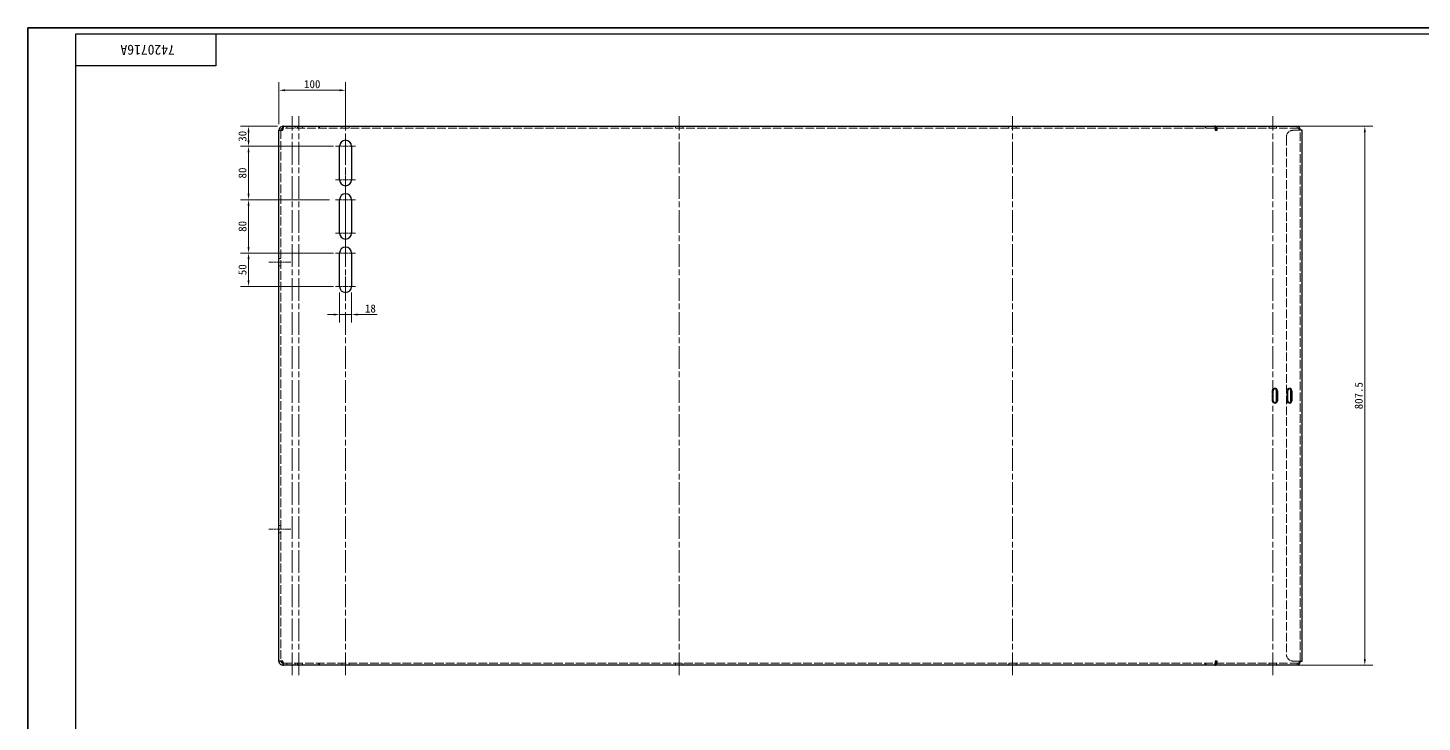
# Model space of a CAD drawing. Header units: millimetres. Extents: x 36 to 3531, y 33 to 2487.
# Drawn here: x 36 to 2126, y 1446 to 2487 of the extents above; entities that cross this region are included whole.
import ezdxf

# ---------------------------------------------------------------- set-up
doc = ezdxf.new("R2010")
doc.units = ezdxf.units.MM
doc.header["$LTSCALE"] = 6
doc.linetypes.add('CHAIN', pattern=[0.3543, 0.2362, -0.0295, 0.0591, -0.0295])
doc.linetypes.add('DASHED', pattern=[0.2067, 0.1654, -0.0413])
for name, color, linetype, lineweight, true_color in [('中心标记 (ISO)', 1, 'CHAIN', 18, 0xff0000), ('中心线 (ISO)', 1, 'CHAIN', 18, 0xff0000), ('尺寸 (ISO)', 7, 'Continuous', 18, 0x008000), ('隐藏 (ISO)', 5, 'DASHED', 18, 0x0000ff)]:
    doc.layers.add(name, color=color, linetype=linetype, lineweight=lineweight, true_color=true_color)
doc.layers.add('可见 (ISO)', color=7, linetype='Continuous', lineweight=25)
doc.layers.add('图框 (ISO)', color=7, linetype='Continuous', lineweight=35)
doc.styles.add('文本样式74', font='SimSun.ttf')
doc.styles.add('注释文本 (ISO)', font='simfang.ttf')
doc.dimstyles.new('默认 (GB)', dxfattribs={"dimscale": 6, "dimtxt": 2, "dimasz": 1.5, "dimexe": 2, "dimexo": 1.5, "dimgap": 0.5, "dimtad": 1, "dimtoh": 1, "dimdsep": 46, "dimtxsty": '注释文本 (ISO)', "dimcen": 0.09, "dimdle": 10, "dimclrd": 256, "dimclre": 256, "dimclrt": 256, "dimazin": 2, "dimtfac": 0.75, "dimtdec": 3, "dimtmove": 0, "dimatfit": 3, "dimfxl": 0, "dimtolj": 1, "dimlwd": -1, "dimlwe": -1, "dimarcsym": 0})

# ---------------------------------------------------------------- blocks, each defined once
blk = doc.blocks.new('图框 最新国标')
at = {"layer": '图框 (ISO)'}
for p, q in [((6, 7), (6, 414.5)), ((6, 414.5), (588.5, 414.5))]:
    blk.add_line(p, q, dxfattribs=at)
at = {"layer": '图框 (ISO)', "color": 7, "linetype": 'Continuous', "lineweight": 25}
for p, q in [((18, 413), (587, 413)), ((18, 7), (18, 413)), ((18, 413), (587, 413)), ((53, 413), (53, 405)), ((53, 405), (18, 405))]:
    blk.add_line(p, q, dxfattribs=at)
at = {"layer": '图框 (ISO)', "style": '文本样式74'}
blk.add_attdef('零件代号_001', (42.73, 410.25), '', height=2.5, rotation=180, dxfattribs=at)
blk = doc.blocks.new('*D19')
at = {"layer": 'Defpoints', "color": 0, "transparency": 16777216}
for p in [(1815.6, 2339.5), (1815.6, 1532), (2040.2, 1532)]:
    blk.add_point(p, dxfattribs=at)
at = {"layer": '尺寸 (ISO)', "color": 116, "true_color": 0x00803f, "transparency": 16777216}
for p, q in [((1824.6, 2339.5), (2052.2, 2339.5)), ((2040.2, 2330.5), (2040.2, 1541)), ((1824.6, 1532), (2052.2, 1532))]:
    blk.add_line(p, q, dxfattribs=at)
for points in [[(2038.7, 2330.5), (2041.7, 2330.5), (2040.2, 2339.5)], [(2038.7, 1541), (2041.7, 1541), (2040.2, 1532)]]:
    blk.add_solid(points, dxfattribs=at)
at = {"layer": '尺寸 (ISO)', "transparency": 16777216, "insert": (2031.1, 1935.7), "char_height": 12, "attachment_point": 5, "rotation": 90, "style": '注释文本 (ISO)'}
blk.add_mtext('\\A1;807.5', dxfattribs=at)
blk = doc.blocks.new('*D23')
at = {"layer": 'Defpoints', "color": 0, "transparency": 16777216}
for p in [(512.3, 2393.5), (412.3, 2333.5), (512.3, 2324.5)]:
    blk.add_point(p, dxfattribs=at)
at = {"layer": '尺寸 (ISO)', "color": 116, "true_color": 0x00803f, "transparency": 16777216}
for p, q in [((412.3, 2342.5), (412.3, 2405.5)), ((512.3, 2333.5), (512.3, 2405.5)), ((421.3, 2393.5), (503.3, 2393.5))]:
    blk.add_line(p, q, dxfattribs=at)
for points in [[(421.3, 2395), (421.3, 2392), (412.3, 2393.5)], [(503.3, 2395), (503.3, 2392), (512.3, 2393.5)]]:
    blk.add_solid(points, dxfattribs=at)
at = {"layer": '尺寸 (ISO)', "transparency": 16777216, "insert": (462.3, 2402.6), "char_height": 12, "attachment_point": 5, "style": '注释文本 (ISO)'}
blk.add_mtext('\\A1;100', dxfattribs=at)
blk = doc.blocks.new('*D31')
at = {"layer": 'Defpoints', "color": 0, "transparency": 16777216}
for p in [(366.8, 2339.5), (419, 2339.5), (503.3, 2309.5)]:
    blk.add_point(p, dxfattribs=at)
at = {"layer": '尺寸 (ISO)', "color": 116, "true_color": 0x00803f, "transparency": 16777216}
for p, q in [((410, 2339.5), (354.8, 2339.5)), ((366.8, 2318.5), (366.8, 2330.5)), ((494.3, 2309.5), (354.8, 2309.5))]:
    blk.add_line(p, q, dxfattribs=at)
for points in [[(365.3, 2330.5), (368.3, 2330.5), (366.8, 2339.5)], [(365.3, 2318.5), (368.3, 2318.5), (366.8, 2309.5)]]:
    blk.add_solid(points, dxfattribs=at)
at = {"layer": '尺寸 (ISO)', "transparency": 16777216, "insert": (357.7, 2324.5), "char_height": 12, "attachment_point": 5, "rotation": 90, "style": '注释文本 (ISO)'}
blk.add_mtext('\\A1;30', dxfattribs=at)
blk = doc.blocks.new('*D32')
at = {"layer": 'Defpoints', "color": 0, "transparency": 16777216}
for p in [(497.3, 2309.5), (366.8, 2229.5), (497.3, 2229.5)]:
    blk.add_point(p, dxfattribs=at)
at = {"layer": '尺寸 (ISO)', "color": 116, "true_color": 0x00803f, "transparency": 16777216}
for p, q in [((488.3, 2309.5), (354.8, 2309.5)), ((366.8, 2300.5), (366.8, 2238.5)), ((488.3, 2229.5), (354.8, 2229.5))]:
    blk.add_line(p, q, dxfattribs=at)
for points in [[(365.3, 2300.5), (368.3, 2300.5), (366.8, 2309.5)], [(365.3, 2238.5), (368.3, 2238.5), (366.8, 2229.5)]]:
    blk.add_solid(points, dxfattribs=at)
at = {"layer": '尺寸 (ISO)', "transparency": 16777216, "insert": (357.7, 2269.5), "char_height": 12, "attachment_point": 5, "rotation": 90, "style": '注释文本 (ISO)'}
blk.add_mtext('\\A1;80', dxfattribs=at)
blk = doc.blocks.new('*D33')
at = {"layer": 'Defpoints', "color": 0, "transparency": 16777216}
for p in [(366.8, 2229.5), (497.3, 2229.5), (503.3, 2149.5)]:
    blk.add_point(p, dxfattribs=at)
at = {"layer": '尺寸 (ISO)', "color": 116, "true_color": 0x00803f, "transparency": 16777216}
for p, q in [((488.3, 2229.5), (354.8, 2229.5)), ((366.8, 2158.5), (366.8, 2220.5)), ((494.3, 2149.5), (354.8, 2149.5))]:
    blk.add_line(p, q, dxfattribs=at)
for points in [[(365.3, 2220.5), (368.3, 2220.5), (366.8, 2229.5)], [(365.3, 2158.5), (368.3, 2158.5), (366.8, 2149.5)]]:
    blk.add_solid(points, dxfattribs=at)
at = {"layer": '尺寸 (ISO)', "transparency": 16777216, "insert": (357.7, 2189.5), "char_height": 12, "attachment_point": 5, "rotation": 90, "style": '注释文本 (ISO)'}
blk.add_mtext('\\A1;80', dxfattribs=at)
blk = doc.blocks.new('*D34')
at = {"layer": 'Defpoints', "color": 0, "transparency": 16777216}
for p in [(503.3, 2149.5), (366.8, 2099.5), (503.3, 2099.5)]:
    blk.add_point(p, dxfattribs=at)
at = {"layer": '尺寸 (ISO)', "color": 116, "true_color": 0x00803f, "transparency": 16777216}
for p, q in [((494.3, 2149.5), (354.8, 2149.5)), ((366.8, 2140.5), (366.8, 2108.5)), ((494.3, 2099.5), (354.8, 2099.5))]:
    blk.add_line(p, q, dxfattribs=at)
for points in [[(365.3, 2140.5), (368.3, 2140.5), (366.8, 2149.5)], [(365.3, 2108.5), (368.3, 2108.5), (366.8, 2099.5)]]:
    blk.add_solid(points, dxfattribs=at)
at = {"layer": '尺寸 (ISO)', "transparency": 16777216, "insert": (357.7, 2124.5), "char_height": 12, "attachment_point": 5, "rotation": 90, "style": '注释文本 (ISO)'}
blk.add_mtext('\\A1;50', dxfattribs=at)
blk = doc.blocks.new('*D35')
at = {"layer": 'Defpoints', "color": 0, "transparency": 16777216}
for p in [(503.3, 2099.5), (521.3, 2099.5), (521.3, 2057.3)]:
    blk.add_point(p, dxfattribs=at)
at = {"layer": '尺寸 (ISO)', "color": 116, "true_color": 0x00803f, "transparency": 16777216}
for p, q in [((503.3, 2090.5), (503.3, 2045.3)), ((521.3, 2090.5), (521.3, 2045.3)), ((494.3, 2057.3), (485.3, 2057.3)), ((503.3, 2057.3), (521.3, 2057.3)), ((530.3, 2057.3), (559.8, 2057.3))]:
    blk.add_line(p, q, dxfattribs=at)
for points in [[(494.3, 2058.8), (494.3, 2055.8), (503.3, 2057.3)], [(530.3, 2058.8), (530.3, 2055.8), (521.3, 2057.3)]]:
    blk.add_solid(points, dxfattribs=at)
at = {"layer": '尺寸 (ISO)', "transparency": 16777216, "insert": (549.5, 2066.3), "char_height": 12, "attachment_point": 5, "style": '注释文本 (ISO)'}
blk.add_mtext('\\A1;18', dxfattribs=at)

msp = doc.modelspace()

# ---------------------------------------------------------------- linework, layer by layer
at = {"layer": '中心标记 (ISO)', "ltscale": 5.555937}
for p, q in [((512.2551, 2324.4835), (512.2551, 2294.4835)), ((527.2551, 2309.4835), (497.2551, 2309.4835)), ((527.2551, 2259.4835), (497.2551, 2259.4835)), ((512.2551, 2274.4835), (512.2551, 2244.4835)), ((512.2551, 2244.4835), (512.2551, 2214.4835)), ((527.2551, 2229.4835), (497.2551, 2229.4835)), ((527.2551, 2179.4835), (497.2551, 2179.4835)), ((512.2551, 2194.4835), (512.2551, 2164.4835)), ((512.2551, 2164.4835), (512.2551, 2134.4835)), ((527.2551, 2149.4835), (497.2551, 2149.4835)), ((512.2551, 2114.4835), (512.2551, 2084.4835)), ((527.2551, 2099.4835), (497.2551, 2099.4835))]:
    msp.add_line(p, q, dxfattribs=at)
at = {"layer": '中心线 (ISO)', "ltscale": 23.990969}
for p, q in [((432.2551, 1516.9835), (432.2551, 2354.4835)), ((442.2551, 1516.9835), (442.2551, 2354.4835)), ((512.2551, 1516.9835), (512.2551, 2354.4835)), ((1012.2551, 1516.9835), (1012.2551, 2354.4835)), ((1512.2551, 1516.9835), (1512.2551, 2354.4835)), ((1902.2551, 1516.9835), (1902.2551, 2354.4835))]:
    msp.add_line(p, q, dxfattribs=at)
at = {"layer": '中心线 (ISO)', "ltscale": 6.111541}
for p, q in [((430.2551, 2135.7335), (397.2551, 2135.7335)), ((430.2551, 1735.7335), (397.2551, 1735.7335))]:
    msp.add_line(p, q, dxfattribs=at)
at = {"layer": '可见 (ISO)'}
for p, q in [((412.2551, 2333.4835), (418.2551, 2333.4835)), ((412.2551, 1537.9835), (412.2551, 2333.4835)), ((418.9622, 2339.4835), (418.2551, 2339.4835)), ((418.2551, 2336.4835), (418.2551, 2339.4835)), ((418.2551, 2336.4835), (418.4908, 2336.4835)), ((418.9622, 2339.4835), (1815.5847, 2339.4835)), ((1816.5507, 2339.4835), (1815.5847, 2339.4835)), ((1816.5507, 2336.4835), (1815.9298, 2336.4835)), ((1816.1024, 2333.4835), (1819.1024, 2333.4835)), ((1816.5507, 2336.4835), (1816.5507, 2339.4835)), ((1816.5507, 2339.4835), (1940.2837, 2339.4835)), ((1946.2837, 2333.4835), (1943.2837, 2333.4835)), ((1946.2837, 1537.9835), (1946.2837, 2333.4835)), ((503.2551, 2259.4835), (503.2551, 2309.4835)), ((521.2551, 2309.4835), (521.2551, 2259.4835)), ((503.2551, 2179.4835), (503.2551, 2229.4835)), ((521.2551, 2229.4835), (521.2551, 2179.4835)), ((503.2551, 2099.4835), (503.2551, 2149.4835)), ((521.2551, 2149.4835), (521.2551, 2099.4835)), ((1903.0136, 1928.2335), (1903.0136, 1943.2335)), ((1907.5757, 1928.2335), (1907.5757, 1943.2335)), ((1909.0757, 1943.2335), (1909.0757, 1928.2335)), ((1924.6642, 1928.2335), (1924.6642, 1943.2335)), ((1929.2264, 1928.2335), (1929.2264, 1943.2335)), ((1930.7264, 1943.2335), (1930.7264, 1928.2335)), ((418.2551, 1537.9835), (412.2551, 1537.9835)), ((418.2551, 1534.9835), (418.4908, 1534.9835)), ((418.2551, 1534.9835), (418.2551, 1531.9835)), ((418.2551, 1531.9835), (418.9622, 1531.9835)), ((1815.5847, 1531.9835), (418.9622, 1531.9835)), ((1815.5847, 1531.9835), (1816.5507, 1531.9835)), ((1816.5507, 1534.9835), (1815.9298, 1534.9835)), ((1819.1024, 1537.9835), (1816.1024, 1537.9835)), ((1816.5507, 1534.9835), (1816.5507, 1531.9835)), ((1940.2837, 1531.9835), (1816.5507, 1531.9835)), ((1943.2837, 1537.9835), (1946.2837, 1537.9835))]:
    msp.add_line(p, q, dxfattribs=at)
for centre, start, end in [((512.2551, 2309.4835), 0, 180), ((512.2551, 2259.4835), 180, 0), ((512.2551, 2229.4835), 0, 180), ((512.2551, 2179.4835), 180, 0), ((512.2551, 2149.4835), 0, 180), ((512.2551, 2099.4835), 180, 0)]:
    msp.add_arc(centre, 9, start, end, dxfattribs=at)
for centre, major_axis, ratio, start_param, end_param in [((1940.2837, 2333.4835), (0, 6), 0.5, 4.71238898, 6.283185307), ((1906.0447, 1943.2335), (0, 3.5), 0.866025404, 4.71238898, 7.853981634), ((1904.5447, 1943.2335), (0, 3.5), 0.866025404, 4.71238898, 6.033152414), ((1927.6953, 1943.2335), (0, 3.5), 0.866025404, 4.71238898, 7.853981634), ((1926.1953, 1943.2335), (0, 3.5), 0.866025404, 4.71238898, 6.033152414), ((1906.0447, 1928.2335), (0, -3.5), 0.866025404, 4.71238898, 7.853981634), ((1904.5447, 1928.2335), (0, -3.5), 0.866025404, 0.250032893, 1.570796327), ((1927.6953, 1928.2335), (0, -3.5), 0.866025404, 4.71238898, 7.853981634), ((1926.1953, 1928.2335), (0, -3.5), 0.866025404, 0.250032893, 1.570796327), ((1940.2837, 1537.9835), (0, -6), 0.5, 0, 1.570796327)]:
    msp.add_ellipse(centre, major_axis=major_axis, ratio=ratio, start_param=start_param, end_param=end_param, dxfattribs=at)
for points, knots in [([(418.2551, 2339.4835), (416.529, 2339.4835), (414.8183, 2338.6958), (413.6962, 2337.3844), (412.7759, 2336.3088), (412.2551, 2334.8991), (412.2551, 2333.4835)], [0, 0, 0, 0, 0.863030386, 0.863030386, 0.863030386, 1.570796327, 1.570796327, 1.570796327, 1.570796327]), ([(415.2551, 2333.4835), (415.2551, 2334.5098), (415.8232, 2335.5181), (416.7012, 2336.0497), (417.1669, 2336.3317), (417.7106, 2336.4835), (418.2551, 2336.4835)], [0, 0, 0, 0, 1.026321876, 1.026321876, 1.026321876, 1.570796327, 1.570796327, 1.570796327, 1.570796327]), ([(418.2551, 2333.4835), (418.3846, 2335.2096), (418.5141, 2336.9202), (418.6436, 2338.0424), (418.7498, 2338.9627), (418.856, 2339.4835), (418.9622, 2339.4835)], [0, 0, 0, 0, 0.863030386, 0.863030386, 0.863030386, 1.570796327, 1.570796327, 1.570796327, 1.570796327]), ([(1815.5847, 2339.4835), (1815.6795, 2339.4835), (1815.7743, 2338.6958), (1815.8691, 2337.3844), (1815.9469, 2336.3088), (1816.0246, 2334.8991), (1816.1024, 2333.4835)], [0, 0, 0, 0, 0.863030386, 0.863030386, 0.863030386, 1.570796327, 1.570796327, 1.570796327, 1.570796327]), ([(1819.1024, 2333.4835), (1819.1845, 2335.2096), (1818.8727, 2336.9202), (1818.2991, 2338.0424), (1817.8286, 2338.9627), (1817.1911, 2339.4835), (1816.5507, 2339.4835)], [0, 0, 0, 0, 0.863030386, 0.863030386, 0.863030386, 1.570796327, 1.570796327, 1.570796327, 1.570796327]), ([(1817.6024, 2333.4835), (1817.7, 2334.5098), (1817.5135, 2335.5181), (1817.1722, 2336.0497), (1816.9911, 2336.3317), (1816.7711, 2336.4835), (1816.5507, 2336.4835)], [0, 0, 0, 0, 1.026321876, 1.026321876, 1.026321876, 1.570796327, 1.570796327, 1.570796327, 1.570796327]), ([(412.2551, 1537.9835), (412.2551, 1536.2575), (413.0427, 1534.5468), (414.3542, 1533.4246), (415.4298, 1532.5043), (416.8395, 1531.9835), (418.2551, 1531.9835)], [0, 0, 0, 0, 0.863030386, 0.863030386, 0.863030386, 1.570796327, 1.570796327, 1.570796327, 1.570796327]), ([(415.2551, 1537.9835), (415.2551, 1536.9572), (415.8232, 1535.9489), (416.7012, 1535.4173), (417.1669, 1535.1353), (417.7106, 1534.9835), (418.2551, 1534.9835)], [0, 0, 0, 0, 1.026321876, 1.026321876, 1.026321876, 1.570796327, 1.570796327, 1.570796327, 1.570796327]), ([(418.9622, 1531.9835), (418.8327, 1531.9835), (418.7032, 1532.7712), (418.5737, 1534.0827), (418.4675, 1535.1582), (418.3613, 1536.568), (418.2551, 1537.9835)], [0, 0, 0, 0, 0.863030386, 0.863030386, 0.863030386, 1.570796327, 1.570796327, 1.570796327, 1.570796327]), ([(1816.1024, 1537.9835), (1816.0076, 1536.2575), (1815.9128, 1534.5468), (1815.818, 1533.4246), (1815.7402, 1532.5043), (1815.6625, 1531.9835), (1815.5847, 1531.9835)], [0, 0, 0, 0, 0.863030386, 0.863030386, 0.863030386, 1.570796327, 1.570796327, 1.570796327, 1.570796327]), ([(1816.5507, 1531.9835), (1817.3316, 1531.9835), (1818.1048, 1532.7712), (1818.5838, 1534.0827), (1818.9766, 1535.1582), (1819.1697, 1536.568), (1819.1024, 1537.9835)], [0, 0, 0, 0, 0.863030386, 0.863030386, 0.863030386, 1.570796327, 1.570796327, 1.570796327, 1.570796327]), ([(1817.6024, 1537.9835), (1817.7, 1536.9572), (1817.5135, 1535.9489), (1817.1722, 1535.4173), (1816.9911, 1535.1353), (1816.7711, 1534.9835), (1816.5507, 1534.9835)], [0, 0, 0, 0, 1.026321876, 1.026321876, 1.026321876, 1.570796327, 1.570796327, 1.570796327, 1.570796327])]:
    msp.add_open_spline(points, degree=3, knots=knots, dxfattribs=at)
at = {"layer": '隐藏 (ISO)', "ltscale": 13.090384}
for p, q in [((415.2551, 2333.4835), (415.2551, 1537.9835)), ((1943.2837, 1537.9835), (1943.2837, 2333.4835))]:
    msp.add_line(p, q, dxfattribs=at)
at = {"layer": '隐藏 (ISO)', "ltscale": 0.211533}
for p, q in [((418.4908, 2336.4835), (418.9622, 2336.4835)), ((418.4908, 1534.9835), (418.9622, 1534.9835))]:
    msp.add_line(p, q, dxfattribs=at)
at = {"layer": '隐藏 (ISO)', "ltscale": 0.952248}
for p, q in [((418.9622, 2336.4835), (418.9622, 2339.4835)), ((424.2551, 2336.4835), (424.2551, 2339.4835)), ((436.7551, 2336.4835), (436.7551, 2339.4835)), ((440.2551, 2336.4835), (440.2551, 2339.4835)), ((447.7551, 2336.4835), (447.7551, 2339.4835)), ((472.2551, 2336.4835), (472.2551, 2339.4835)), ((472.9622, 2336.4835), (472.9622, 2339.4835)), ((506.7551, 2336.4835), (506.7551, 2339.4835)), ((517.7551, 2336.4835), (517.7551, 2339.4835)), ((1006.7551, 2336.4835), (1006.7551, 2339.4835)), ((1017.7551, 2336.4835), (1017.7551, 2339.4835)), ((1506.7551, 2336.4835), (1506.7551, 2339.4835)), ((1517.7551, 2336.4835), (1517.7551, 2339.4835)), ((1801.1155, 2336.4835), (1801.1155, 2339.4835)), ((1802.0814, 2336.4835), (1802.0814, 2339.4835)), ((1815.5847, 2336.4835), (1815.5847, 2339.4835)), ((1896.7551, 2336.4835), (1896.7551, 2339.4835)), ((1907.7551, 2336.4835), (1907.7551, 2339.4835)), ((1938.9536, 2336.4835), (1938.9536, 2339.4835)), ((1941.7837, 2333.4835), (1943.2837, 2333.4835)), ((415.2551, 2141.2335), (412.2551, 2141.2335)), ((415.2551, 2130.2335), (412.2551, 2130.2335)), ((1906.0447, 1946.7335), (1904.5447, 1946.7335)), ((1927.6953, 1946.7335), (1926.1953, 1946.7335)), ((1906.0447, 1924.7335), (1904.5447, 1924.7335)), ((1927.6953, 1924.7335), (1926.1953, 1924.7335)), ((415.2551, 1741.2335), (412.2551, 1741.2335)), ((415.2551, 1730.2335), (412.2551, 1730.2335)), ((418.9622, 1534.9835), (418.9622, 1531.9835)), ((424.2551, 1531.9835), (424.2551, 1534.9835)), ((436.7551, 1531.9835), (436.7551, 1534.9835)), ((440.2551, 1531.9835), (440.2551, 1534.9835)), ((447.7551, 1531.9835), (447.7551, 1534.9835)), ((472.2551, 1534.9835), (472.2551, 1531.9835)), ((472.9622, 1534.9835), (472.9622, 1531.9835)), ((506.7551, 1531.9835), (506.7551, 1534.9835)), ((517.7551, 1531.9835), (517.7551, 1534.9835)), ((1006.7551, 1531.9835), (1006.7551, 1534.9835)), ((1017.7551, 1531.9835), (1017.7551, 1534.9835)), ((1506.7551, 1531.9835), (1506.7551, 1534.9835)), ((1517.7551, 1531.9835), (1517.7551, 1534.9835)), ((1801.1155, 1534.9835), (1801.1155, 1531.9835)), ((1802.0814, 1534.9835), (1802.0814, 1531.9835)), ((1815.5847, 1534.9835), (1815.5847, 1531.9835)), ((1896.7551, 1531.9835), (1896.7551, 1534.9835)), ((1907.7551, 1531.9835), (1907.7551, 1534.9835)), ((1938.9536, 1531.9835), (1938.9536, 1534.9835)), ((1943.2837, 1537.9835), (1941.7837, 1537.9835))]:
    msp.add_line(p, q, dxfattribs=at)
at = {"layer": '隐藏 (ISO)', "ltscale": 13.094499}
for p, q in [((1815.5847, 2336.4835), (418.9622, 2336.4835)), ((418.9622, 1534.9835), (1815.5847, 1534.9835))]:
    msp.add_line(p, q, dxfattribs=at)
at = {"layer": '隐藏 (ISO)', "ltscale": 0.423166}
for p, q in [((1815.9298, 2336.4835), (1815.5847, 2336.4835)), ((1815.9298, 1534.9835), (1815.5847, 1534.9835))]:
    msp.add_line(p, q, dxfattribs=at)
at = {"layer": '隐藏 (ISO)', "ltscale": 12.800325}
for p, q in [((1940.2837, 2336.4835), (1816.5507, 2336.4835)), ((1816.5507, 1534.9835), (1940.2837, 1534.9835))]:
    msp.add_line(p, q, dxfattribs=at)
at = {"layer": '隐藏 (ISO)', "ltscale": 13.027133}
msp.add_line((1922.676, 2323.4835), (1922.676, 1547.9835), dxfattribs=at)
at = {"layer": '隐藏 (ISO)', "ltscale": 2.414958}
for p, q in [((1932.676, 2333.4835), (1940.2837, 2333.4835)), ((1932.676, 1537.9835), (1940.2837, 1537.9835))]:
    msp.add_line(p, q, dxfattribs=at)
at = {"layer": '隐藏 (ISO)', "ltscale": 0.498548}
for p, q in [((1940.2837, 2333.4835), (1941.7837, 2333.4835)), ((1940.2837, 1537.9835), (1941.7837, 1537.9835))]:
    msp.add_line(p, q, dxfattribs=at)
at = {"layer": '隐藏 (ISO)', "ltscale": 4.761642}
for p, q in [((1901.5136, 1943.2335), (1901.5136, 1928.2335)), ((1923.1642, 1943.2335), (1923.1642, 1928.2335))]:
    msp.add_line(p, q, dxfattribs=at)
at = {"layer": '隐藏 (ISO)', "ltscale": 4.986384}
for centre, start, end in [((1932.676, 2323.4835), 90, 180), ((1932.676, 1547.9835), 180, 270)]:
    msp.add_arc(centre, 10, start, end, dxfattribs=at)
at = {"layer": '隐藏 (ISO)', "ltscale": 1.495845}
for centre, major_axis, start_param, end_param in [((1940.2837, 2333.4835), (0, 3), 4.71238898, 6.283185307), ((1940.2837, 1537.9835), (0, -3), 0, 1.570796327)]:
    msp.add_ellipse(centre, major_axis=major_axis, ratio=0.5, start_param=start_param, end_param=end_param, dxfattribs=at)
at = {"layer": '隐藏 (ISO)', "ltscale": 2.022974}
for centre, major_axis, start_param, end_param in [((1904.5447, 1943.2335), (0, 3.5), 6.033152414, 7.853981634), ((1926.1953, 1943.2335), (0, 3.5), 6.033152414, 7.853981634), ((1904.5447, 1928.2335), (0, -3.5), 4.71238898, 6.5332182), ((1926.1953, 1928.2335), (0, -3.5), 4.71238898, 6.5332182)]:
    msp.add_ellipse(centre, major_axis=major_axis, ratio=0.866025404, start_param=start_param, end_param=end_param, dxfattribs=at)
at = {"layer": '隐藏 (ISO)', "ltscale": 1.511102}
for points in [[(418.2551, 2333.4835), (418.4091, 2334.5098), (418.5631, 2335.5181), (418.7171, 2336.0497), (418.7988, 2336.3317), (418.8805, 2336.4835), (418.9622, 2336.4835)], [(418.2551, 1537.9835), (418.4091, 1536.9572), (418.5631, 1535.9489), (418.7171, 1535.4173), (418.7988, 1535.1353), (418.8805, 1534.9835), (418.9622, 1534.9835)]]:
    msp.add_open_spline(points, degree=3, knots=[0, 0, 0, 0, 1.026321876, 1.026321876, 1.026321876, 1.570796327, 1.570796327, 1.570796327, 1.570796327], dxfattribs=at)
at = {"layer": '隐藏 (ISO)', "ltscale": 1.503345}
for points in [[(1816.1024, 2333.4835), (1815.9896, 2334.5098), (1815.8769, 2335.5181), (1815.7642, 2336.0497), (1815.7043, 2336.3317), (1815.6445, 2336.4835), (1815.5847, 2336.4835)], [(1816.1024, 1537.9835), (1815.9896, 1536.9572), (1815.8769, 1535.9489), (1815.7642, 1535.4173), (1815.7043, 1535.1353), (1815.6445, 1534.9835), (1815.5847, 1534.9835)]]:
    msp.add_open_spline(points, degree=3, knots=[0, 0, 0, 0, 1.026321876, 1.026321876, 1.026321876, 1.570796327, 1.570796327, 1.570796327, 1.570796327], dxfattribs=at)

# ---------------------------------------------------------------- block references
at = {"xscale": 6, "yscale": 6, "zscale": 6}
msp.add_blockref('图框 最新国标', (0, 0), dxfattribs=at).add_auto_attribs({'零件代号_001': '7420716A'})

# ---------------------------------------------------------------- dimensions: what is measured, and where the dimension line sits
at = {"layer": '尺寸 (ISO)', "color": 116, "true_color": 0x00803f}
for base, p1, p2, override, picture, middle in [((512.2551, 2393.4835), (412.2551, 2333.4835), (512.2551, 2324.4835), {"dimgap": 0.5, "dimtoh": 0, "dimdec": 2, "dimtol": 0, "dimlim": 0, "dimtp": 0, "dimtm": 0, "dimtdec": 3, "dimtofl": 0, "dimatfit": 1}, '*D23', (462.2551, 2393.4835)), ((521.2551, 2057.2673), (503.2551, 2099.4835), (521.2551, 2099.4835), {"dimgap": 0.5, "dimtoh": 0, "dimdec": 2, "dimtol": 0, "dimlim": 0, "dimtp": 0, "dimtm": 0, "dimtdec": 3, "dimtofl": 1, "dimatfit": 1}, '*D35', (549.5236, 2057.2673))]:
    dim = msp.add_linear_dim(base=base, p1=p1, p2=p2, dimstyle='默认 (GB)', override=override, dxfattribs=at)
    dim.commit()
    dim.dimension.update_dxf_attribs({"geometry": picture, "text_midpoint": middle, "dimtype": 160})
for base, p1, p2, angle, picture, middle in [((366.8044, 2339.4835), (503.2551, 2309.4835), (418.9622, 2339.4835), 270, '*D31', (366.8044, 2324.4835)), ((2040.1578, 1531.9835), (1815.5847, 2339.4835), (1815.5847, 1531.9835), 270, '*D19', (2040.1578, 1935.7335)), ((366.8044, 2229.4835), (497.2551, 2309.4835), (497.2551, 2229.4835), 90, '*D32', (366.8044, 2269.4835)), ((366.8044, 2229.4835), (503.2551, 2149.4835), (497.2551, 2229.4835), 90, '*D33', (366.8044, 2189.4835)), ((366.8044, 2099.4835), (503.2551, 2149.4835), (503.2551, 2099.4835), 90, '*D34', (366.8044, 2124.4835))]:
    dim = msp.add_linear_dim(base=base, p1=p1, p2=p2, angle=angle, dimstyle='默认 (GB)', override={"dimgap": 0.5, "dimtoh": 0, "dimdec": 2, "dimtol": 0, "dimlim": 0, "dimtp": 0, "dimtm": 0, "dimtdec": 3, "dimtofl": 0, "dimatfit": 1}, dxfattribs=at)
    dim.commit()
    dim.dimension.update_dxf_attribs({"geometry": picture, "text_midpoint": middle, "dimtype": 160})

doc.saveas('drawing.dxf')
